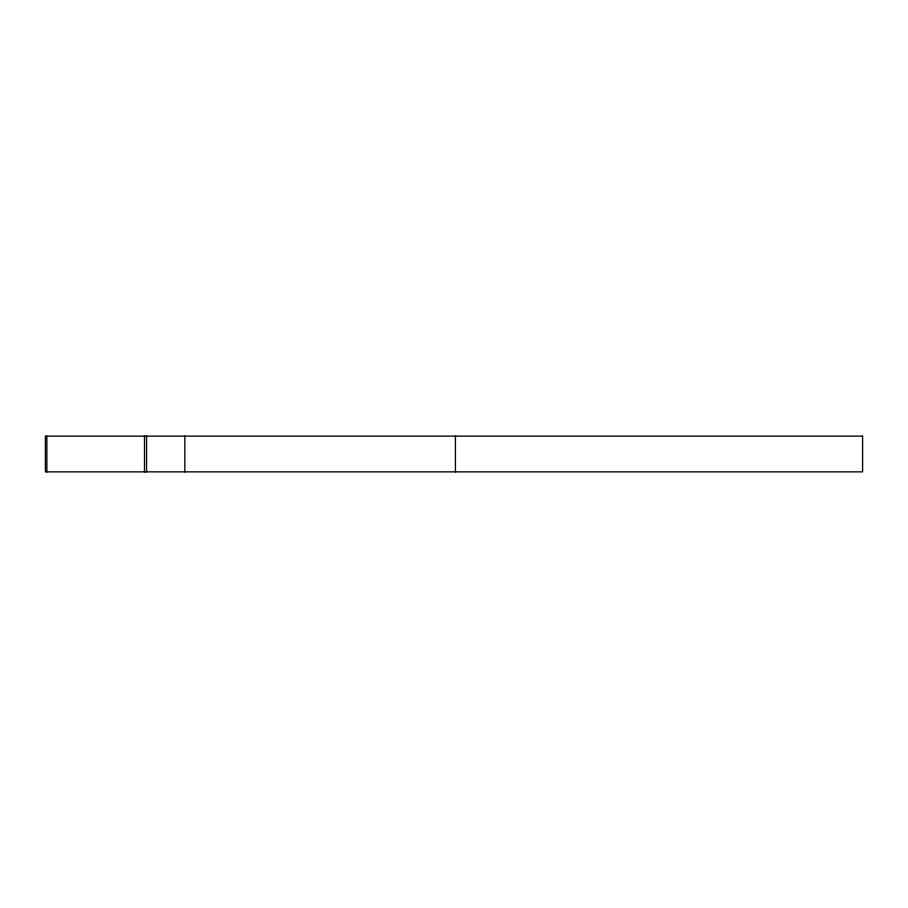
<?xml version="1.0" encoding="UTF-8"?>
<svg xmlns="http://www.w3.org/2000/svg" width="908" height="908" viewBox="0 0 908 908"><rect width="100%" height="100%" fill="white"/><g stroke="black" fill="none" stroke-linecap="round" stroke-linejoin="round"><path stroke-width="1.36" d="M455.43 436.135L455.43 471.865M184.835 436.135L184.835 471.865M146.574 436.135L146.574 471.865M144.497 436.135L144.497 471.865M46.864 436.135L46.864 471.865M862.6 436.135L45.4 436.135L45.4 471.865L862.6 471.865L862.6 436.135"/></g></svg>
